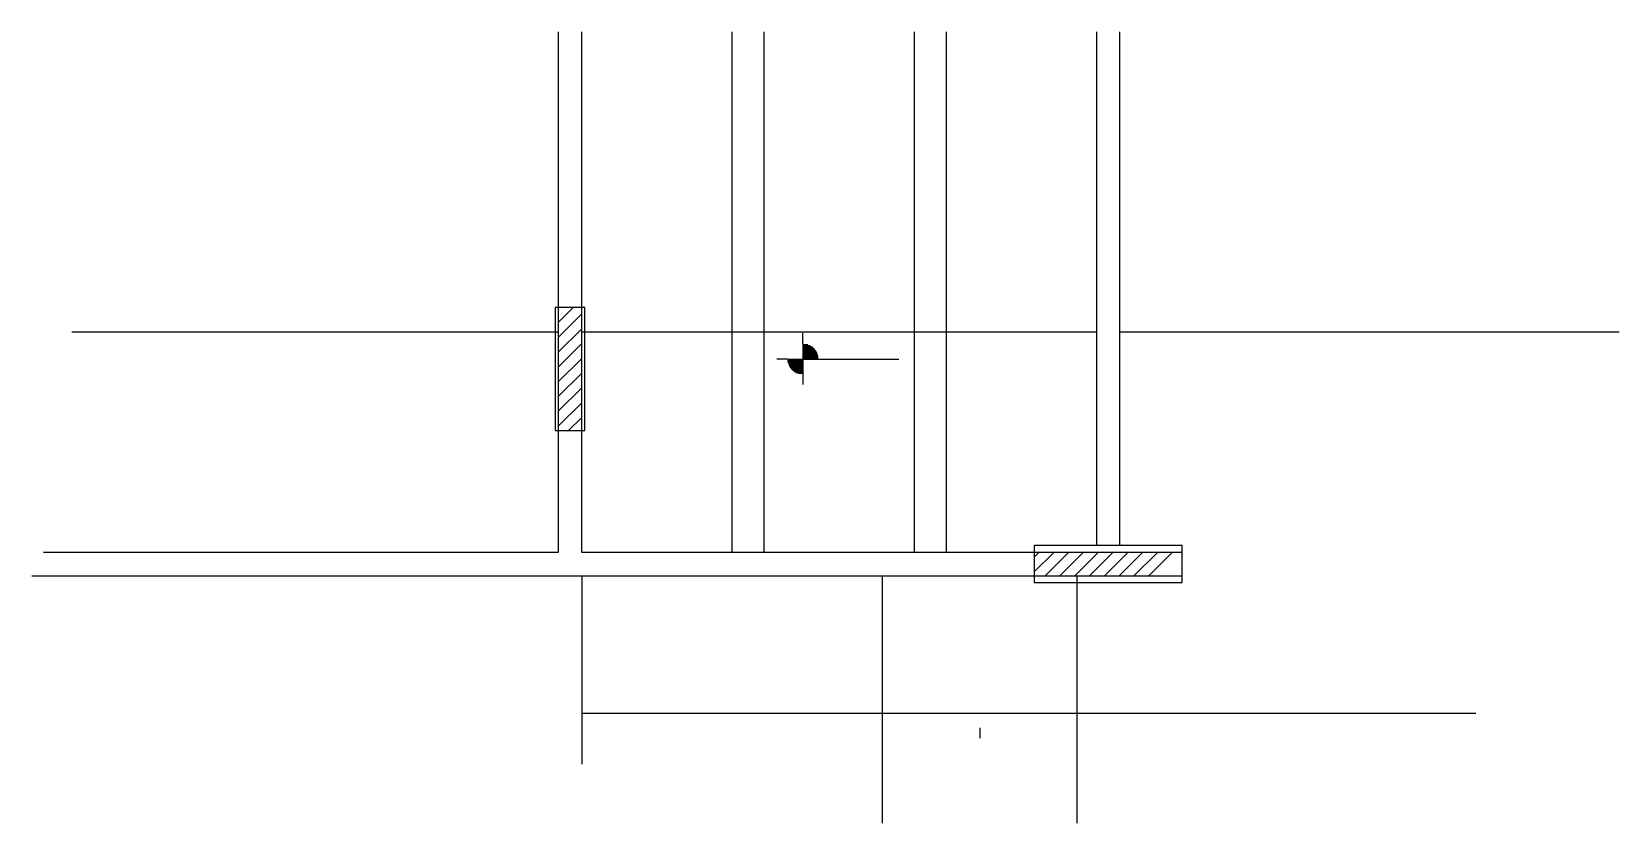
# Model space of a CAD drawing. Header units: metres. Extents: x 6003 to 7292, y 2477 to 3120.
import ezdxf

# ---------------------------------------------------------------- set-up
doc = ezdxf.new("R2010")
doc.units = ezdxf.units.M
for name, color, linetype in [('3', 7, 'Continuous'), ('7', 7, 'Continuous'), ('Painéis', 7, 'Continuous')]:
    doc.layers.add(name, color=color, linetype=linetype)

msp = doc.modelspace()

# ---------------------------------------------------------------- linework, layer by layer
at = {"layer": '3', "color": 7, "lineweight": 25}
for p, q in [((6430.2, 2883.9), (6442.4, 2896.2)), ((6430.2, 2895.9), (6430.4, 2896.2)), ((6430.2, 2871.9), (6449.2, 2890.9)), ((6430.2, 2859.8), (6449.2, 2878.8)), ((6628.8, 2866.8), (6628.8, 2875.4)), ((6430.2, 2847.8), (6449.2, 2866.8)), ((6628.8, 2866.8), (6628.8, 2841.8)), ((6628.8, 2866.2), (6632.7, 2866.2)), ((6628.8, 2865.4), (6634.6, 2865.4)), ((6628.8, 2864.6), (6635.9, 2864.6)), ((6628.8, 2863.8), (6636.9, 2863.8)), ((6628.8, 2863), (6637.8, 2863)), ((6628.8, 2862.3), (6638.5, 2862.3)), ((6430.2, 2835.8), (6449.2, 2854.8)), ((6616.3, 2854.3), (6607.6, 2854.3)), ((6616.3, 2854.3), (6641.3, 2854.3)), ((6628.8, 2853.5), (6616.3, 2853.5)), ((6628.8, 2852.7), (6616.4, 2852.7)), ((6628.8, 2851.9), (6616.5, 2851.9)), ((6628.8, 2851.2), (6616.7, 2851.2)), ((6628.8, 2850.4), (6617, 2850.4)), ((6628.8, 2849.6), (6617.3, 2849.6)), ((6628.8, 2848.8), (6617.6, 2848.8)), ((6628.8, 2861.5), (6639.1, 2861.5)), ((6628.8, 2860.7), (6639.6, 2860.7)), ((6628.8, 2859.9), (6640, 2859.9)), ((6628.8, 2859.1), (6640.4, 2859.1)), ((6628.8, 2858.3), (6640.7, 2858.3)), ((6628.8, 2857.5), (6640.9, 2857.5)), ((6628.8, 2856.7), (6641.1, 2856.7)), ((6628.8, 2855.9), (6641.2, 2855.9)), ((6628.8, 2855.1), (6641.3, 2855.1)), ((6641.3, 2854.3), (6706.6, 2854.3)), ((6430.2, 2823.8), (6449.2, 2842.8)), ((6628.8, 2848), (6618, 2848)), ((6628.8, 2847.2), (6618.6, 2847.2)), ((6628.8, 2846.4), (6619.2, 2846.4)), ((6628.8, 2845.6), (6619.9, 2845.6)), ((6628.8, 2844.8), (6620.7, 2844.8)), ((6628.8, 2844), (6621.7, 2844)), ((6628.8, 2843.2), (6623.1, 2843.2)), ((6628.8, 2842.4), (6625, 2842.4)), ((6628.8, 2841.8), (6628.8, 2833.6)), ((6430.2, 2811.8), (6449.2, 2830.8)), ((6430.2, 2799.7), (6449.2, 2818.7)), ((6438.6, 2796.2), (6449.2, 2806.7)), ((6816.7, 2681.4), (6832.5, 2697.2)), ((6816.7, 2693.4), (6820.4, 2697.2)), ((6825.5, 2678.2), (6844.5, 2697.2)), ((6837.5, 2678.2), (6856.5, 2697.2)), ((6849.5, 2678.2), (6868.5, 2697.2)), ((6861.5, 2678.2), (6880.5, 2697.2)), ((6873.6, 2678.2), (6892.6, 2697.2)), ((6885.6, 2678.2), (6904.6, 2697.2)), ((6897.6, 2678.2), (6916.6, 2697.2)), ((6909.6, 2678.2), (6928.6, 2697.2)), ((6772.8, 2546.3), (6772.8, 2554.8))]:
    msp.add_line(p, q, dxfattribs=at)
for points in [[(6430.2, 3120.2), (6430.2, 2896.2)], [(6449.2, 2896.2), (6449.2, 3120.2)], [(6867.2, 3120.2), (6867.2, 2702.7)], [(6886.2, 2702.7), (6886.2, 3120.2)], [(6430.2, 2796.2), (6430.2, 2697.2)], [(6430.2, 2796.2), (6430.2, 2697.2)], [(6449.2, 2697.2), (6449.2, 2796.2)], [(6449.2, 2697.2), (6449.2, 2796.2)], [(6430.2, 2697.2), (6012.2, 2697.2)], [(6816.7, 2697.2), (6449.2, 2697.2)], [(6002.7, 2678.2), (6439.7, 2678.2)], [(6439.7, 2678.2), (6816.7, 2678.2)]]:
    msp.add_lwpolyline(points, dxfattribs=at)
at = {"layer": '7', "color": 7, "lineweight": 25}
for points in [[(6427.7, 2796.2), (6451.7, 2796.2), (6451.7, 2896.2), (6427.7, 2896.2), (6427.7, 2796.2)], [(6430.2, 2796.2), (6449.2, 2796.2), (6449.2, 2896.2), (6430.2, 2896.2), (6430.2, 2796.2)], [(6816.7, 2672.7), (6936.7, 2672.7), (6936.7, 2702.7), (6816.7, 2702.7), (6816.7, 2672.7)], [(6816.7, 2678.2), (6936.7, 2678.2), (6936.7, 2697.2), (6816.7, 2697.2), (6816.7, 2678.2)]]:
    msp.add_lwpolyline(points, dxfattribs=at)
at = {"layer": 'Painéis', "color": 7, "lineweight": 25}
for p, q in [((6571.2, 3120.2), (6571.2, 2697.2)), ((6597.2, 3120.2), (6597.2, 2697.2)), ((6719.2, 3120.2), (6719.2, 2697.2)), ((6745.2, 3120.2), (6745.2, 2697.2)), ((6430.2, 2876.2), (6035.2, 2876.2)), ((6867.2, 2876.2), (6449.2, 2876.2)), ((7291.7, 2876.2), (6886.2, 2876.2)), ((6449.2, 2678.2), (6449.2, 2525.2)), ((6693.2, 2678.2), (6693.2, 2477.2)), ((6851.2, 2678.2), (6851.2, 2477.2)), ((6449.2, 2566.7), (7175.2, 2566.7))]:
    msp.add_line(p, q, dxfattribs=at)

doc.saveas('drawing.dxf')
